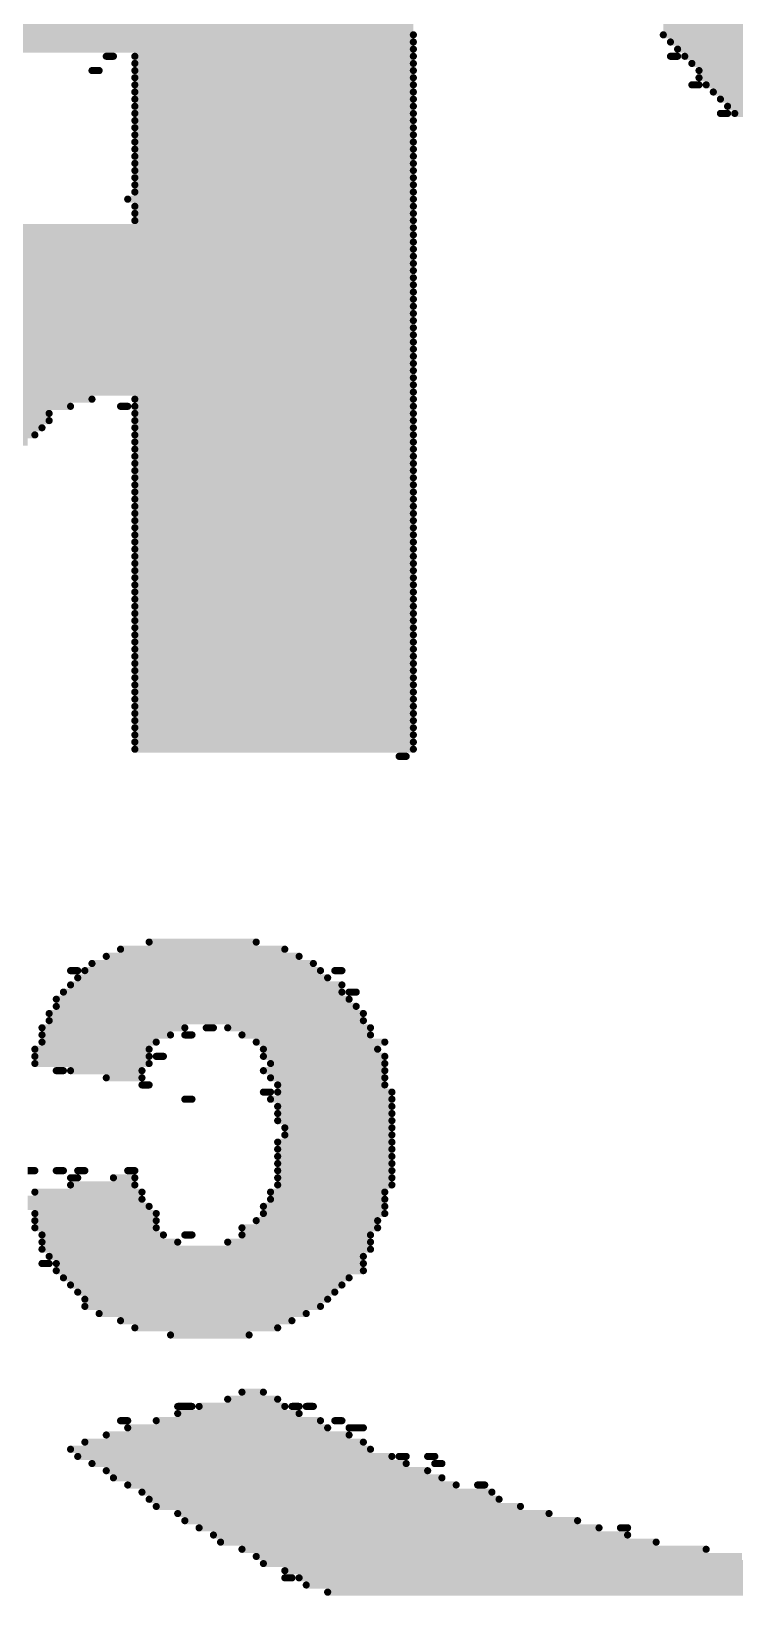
# Model space of a CAD drawing. Header units: inches. Extents: x 0 to 446, y -21 to 70.
# Drawn here: x 22.07 to 24.57, y 48.5 to 54.06 of the extents above; entities that cross this region are included whole.
import ezdxf

# ---------------------------------------------------------------- set-up
doc = ezdxf.new("R2010")
doc.units = ezdxf.units.IN
doc.layers.add('Bottom Overlay', color=54, linetype='Continuous')

msp = doc.modelspace()

# ---------------------------------------------------------------- linework, layer by layer
at = {"layer": 'Bottom Overlay', "const_width": 0.0254}
for points in [[(20.607, 54.0727), (23.4264, 54.0727)], [(24.3154, 54.0727), (29.4208, 54.0727)], [(20.5816, 54.0219), (23.4264, 54.0219)], [(20.607, 54.0473), (23.4264, 54.0473)], [(24.3154, 54.0473), (29.4208, 54.0473)], [(24.3408, 54.0219), (29.4208, 54.0219)], [(20.5816, 53.9965), (23.4264, 53.9965)], [(22.3342, 53.9711), (22.3596, 53.9711)], [(22.4358, 53.9711), (23.4264, 53.9711)], [(22.4358, 53.9457), (23.4264, 53.9457)], [(24.3408, 53.9711), (24.3662, 53.9711)], [(24.3662, 53.9965), (29.4208, 53.9965)], [(24.3916, 53.9711), (29.4208, 53.9711)], [(24.417, 53.9457), (29.4208, 53.9457)], [(22.2834, 53.9203), (22.3088, 53.9203)], [(22.4358, 53.9203), (23.4264, 53.9203)], [(22.4358, 53.8949), (23.4264, 53.8949)], [(24.4424, 53.9203), (29.4462, 53.9203)], [(24.4424, 53.8949), (29.4208, 53.8949)], [(22.4358, 53.8695), (23.4264, 53.8695)], [(22.4358, 53.8441), (23.4264, 53.8441)], [(24.417, 53.8695), (24.4424, 53.8695)], [(24.4678, 53.8695), (29.4208, 53.8695)], [(24.4932, 53.8441), (29.37, 53.8441)], [(22.4358, 53.8187), (23.4264, 53.8187)], [(22.4358, 53.7933), (23.4264, 53.7933)], [(24.5186, 53.8187), (29.37, 53.8187)], [(24.544, 53.7933), (29.3192, 53.7933)], [(22.4358, 53.7679), (23.4264, 53.7679)], [(22.4358, 53.7425), (23.4264, 53.7425)], [(24.5186, 53.7679), (24.544, 53.7679)], [(24.5694, 53.7679), (29.2938, 53.7679)], [(22.4358, 53.7171), (23.4264, 53.7171)], [(22.4358, 53.6917), (23.4264, 53.6917)], [(22.4358, 53.6663), (23.4264, 53.6663)], [(22.4358, 53.6409), (23.4264, 53.6409)], [(22.4358, 53.6155), (23.4264, 53.6155)], [(22.4358, 53.5901), (23.4264, 53.5901)], [(22.4358, 53.5647), (23.4264, 53.5647)], [(22.4358, 53.5393), (23.4264, 53.5393)], [(22.4358, 53.5139), (23.4264, 53.5139)], [(22.4104, 53.4631), (23.4264, 53.4631)], [(22.4358, 53.4885), (23.4264, 53.4885)], [(22.4358, 53.4377), (23.4264, 53.4377)], [(22.4358, 53.4123), (23.4264, 53.4123)], [(20.6324, 53.3615), (23.4264, 53.3615)], [(20.6324, 53.3361), (23.4264, 53.3361)], [(22.4358, 53.3869), (23.4264, 53.3869)], [(20.6832, 53.3107), (23.4264, 53.3107)], [(20.6832, 53.2853), (23.4264, 53.2853)], [(20.7086, 53.2599), (23.4264, 53.2599)], [(20.734, 53.2345), (23.4264, 53.2345)], [(20.734, 53.2091), (23.4264, 53.2091)], [(20.7594, 53.1837), (23.4264, 53.1837)], [(20.7848, 53.1583), (23.4264, 53.1583)], [(20.8102, 53.1329), (23.4264, 53.1329)], [(20.8356, 53.1075), (23.4264, 53.1075)], [(20.8356, 53.0567), (23.4264, 53.0567)], [(20.861, 53.0821), (23.4264, 53.0821)], [(20.9372, 53.0313), (23.4264, 53.0313)], [(20.9626, 53.0059), (23.4264, 53.0059)], [(21.0134, 52.9805), (23.4264, 52.9805)], [(21.0642, 52.9551), (23.4264, 52.9551)], [(21.115, 52.9297), (23.4264, 52.9297)], [(21.2166, 52.9043), (23.4264, 52.9043)], [(21.2166, 52.8535), (23.4264, 52.8535)], [(21.2674, 52.8789), (23.4264, 52.8789)], [(21.0642, 52.8027), (23.4264, 52.8027)], [(21.0642, 52.7773), (23.4264, 52.7773)], [(21.1404, 52.8281), (23.4264, 52.8281)], [(21.0134, 52.7265), (22.2072, 52.7265)], [(21.0388, 52.7519), (22.2834, 52.7519)], [(22.385, 52.7265), (22.4104, 52.7265)], [(22.4358, 52.7519), (23.4264, 52.7519)], [(22.4358, 52.7265), (23.4264, 52.7265)], [(20.9626, 52.6757), (22.131, 52.6757)], [(20.988, 52.7011), (22.131, 52.7011)], [(22.4358, 52.7011), (23.4264, 52.7011)], [(22.4358, 52.6757), (23.4264, 52.6757)], [(20.8864, 52.6249), (22.0802, 52.6249)], [(20.9372, 52.6503), (22.1056, 52.6503)], [(22.4358, 52.6503), (23.4264, 52.6503)], [(22.4358, 52.6249), (23.4264, 52.6249)], [(20.9118, 52.5995), (22.0548, 52.5995)], [(22.4358, 52.5995), (23.4264, 52.5995)], [(22.4358, 52.5741), (23.4264, 52.5741)], [(22.4358, 52.5487), (23.4264, 52.5487)], [(22.4358, 52.5233), (23.4264, 52.5233)], [(22.4358, 52.4979), (23.4264, 52.4979)], [(22.4358, 52.4725), (23.4264, 52.4725)], [(22.4358, 52.4471), (23.4264, 52.4471)], [(22.4358, 52.4217), (23.4264, 52.4217)], [(22.4358, 52.3963), (23.4264, 52.3963)], [(22.4358, 52.3709), (23.4264, 52.3709)], [(22.4358, 52.3455), (23.4264, 52.3455)], [(22.4358, 52.3201), (23.4264, 52.3201)], [(22.4358, 52.2947), (23.4264, 52.2947)], [(22.4358, 52.2693), (23.4264, 52.2693)], [(22.4358, 52.2439), (23.4264, 52.2439)], [(22.4358, 52.2185), (23.4264, 52.2185)], [(22.4358, 52.1931), (23.4264, 52.1931)], [(22.4358, 52.1677), (23.4264, 52.1677)], [(22.4358, 52.1423), (23.4264, 52.1423)], [(22.4358, 52.1169), (23.4264, 52.1169)], [(22.4358, 52.0915), (23.4264, 52.0915)], [(22.4358, 52.0661), (23.4264, 52.0661)], [(22.4358, 52.0407), (23.4264, 52.0407)], [(22.4358, 52.0153), (23.4264, 52.0153)], [(22.4358, 51.9899), (23.4264, 51.9899)], [(22.4358, 51.9645), (23.4264, 51.9645)], [(22.4358, 51.9391), (23.4264, 51.9391)], [(22.4358, 51.9137), (23.4264, 51.9137)], [(22.4358, 51.8883), (23.4264, 51.8883)], [(22.4358, 51.8629), (23.4264, 51.8629)], [(22.4358, 51.8375), (23.4264, 51.8375)], [(22.4358, 51.8121), (23.4264, 51.8121)], [(22.4358, 51.7867), (23.4264, 51.7867)], [(22.4358, 51.7613), (23.4264, 51.7613)], [(22.4358, 51.7359), (23.4264, 51.7359)], [(22.4358, 51.7105), (23.4264, 51.7105)], [(22.4358, 51.6851), (23.4264, 51.6851)], [(22.4358, 51.6597), (23.4264, 51.6597)], [(22.4358, 51.6343), (23.4264, 51.6343)], [(22.4358, 51.6089), (23.4264, 51.6089)], [(22.4358, 51.5835), (23.4264, 51.5835)], [(22.4358, 51.5581), (23.4264, 51.5581)], [(22.4358, 51.5327), (23.4264, 51.5327)], [(22.4358, 51.5073), (23.4264, 51.5073)], [(23.3756, 51.4819), (23.401, 51.4819)], [(22.385, 50.7961), (22.9692, 50.7961)], [(22.4866, 50.8215), (22.8676, 50.8215)], [(22.2072, 50.7199), (22.2326, 50.7199)], [(22.258, 50.7199), (23.0962, 50.7199)], [(22.2834, 50.7453), (23.0708, 50.7453)], [(22.3342, 50.7707), (23.02, 50.7707)], [(23.147, 50.7199), (23.1724, 50.7199)], [(22.2072, 50.6691), (23.1724, 50.6691)], [(22.2326, 50.6945), (23.1216, 50.6945)], [(22.1564, 50.6183), (23.1978, 50.6183)], [(22.1818, 50.6437), (23.1724, 50.6437)], [(23.1978, 50.6437), (23.2232, 50.6437)], [(22.131, 50.5675), (23.2486, 50.5675)], [(22.1564, 50.5929), (23.2232, 50.5929)], [(22.1056, 50.5167), (22.6136, 50.5167)], [(22.131, 50.5421), (23.2486, 50.5421)], [(22.6898, 50.5167), (22.7152, 50.5167)], [(22.766, 50.5167), (23.274, 50.5167)], [(22.0802, 50.4405), (22.4866, 50.4405)], [(22.1056, 50.4913), (22.5628, 50.4913)], [(22.1056, 50.4659), (22.512, 50.4659)], [(22.6136, 50.4913), (22.639, 50.4913)], [(22.8168, 50.4913), (23.274, 50.4913)], [(22.8676, 50.4659), (23.3248, 50.4659)], [(22.893, 50.4405), (23.2994, 50.4405)], [(22.0802, 50.4151), (22.4866, 50.4151)], [(22.0802, 50.3897), (22.4866, 50.3897)], [(22.512, 50.4151), (22.5374, 50.4151)], [(22.893, 50.4151), (23.3248, 50.4151)], [(22.9184, 50.3897), (23.3248, 50.3897)], [(22.1564, 50.3643), (22.1818, 50.3643)], [(22.2072, 50.3643), (22.4612, 50.3643)], [(22.3342, 50.3389), (22.4612, 50.3389)], [(22.893, 50.3643), (23.3248, 50.3643)], [(22.9184, 50.3389), (23.3248, 50.3389)], [(22.4612, 50.3135), (22.4866, 50.3135)], [(22.893, 50.2881), (22.9184, 50.2881)], [(22.9438, 50.3135), (23.3248, 50.3135)], [(22.9438, 50.2881), (23.3502, 50.2881)], [(22.6136, 50.2627), (22.639, 50.2627)], [(22.9184, 50.2627), (23.3502, 50.2627)], [(22.9438, 50.2373), (23.3502, 50.2373)], [(22.9438, 50.2119), (23.3502, 50.2119)], [(22.9438, 50.1865), (23.3502, 50.1865)], [(22.9438, 50.1103), (23.3502, 50.1103)], [(22.9692, 50.1611), (23.3502, 50.1611)], [(22.9692, 50.1357), (23.3502, 50.1357)], [(22.9438, 50.0849), (23.3502, 50.0849)], [(22.9438, 50.0595), (23.3502, 50.0595)], [(22.0548, 50.0087), (22.0802, 50.0087)], [(22.1564, 50.0087), (22.1818, 50.0087)], [(22.2326, 50.0087), (22.258, 50.0087)], [(22.4104, 50.0087), (22.4358, 50.0087)], [(22.9438, 50.0341), (23.3502, 50.0341)], [(22.9438, 50.0087), (23.3502, 50.0087)], [(22.2072, 49.9833), (22.2326, 49.9833)], [(22.2072, 49.9579), (22.4358, 49.9579)], [(22.3596, 49.9833), (22.4358, 49.9833)], [(22.9438, 49.9833), (23.3502, 49.9833)], [(22.9438, 49.9579), (23.3502, 49.9579)], [(22.0548, 49.9071), (22.4612, 49.9071)], [(22.0802, 49.9325), (22.4612, 49.9325)], [(22.9184, 49.9325), (23.3248, 49.9325)], [(22.9184, 49.9071), (23.3248, 49.9071)], [(22.0548, 49.8817), (22.4866, 49.8817)], [(22.0802, 49.8563), (22.512, 49.8563)], [(22.0802, 49.8309), (22.512, 49.8309)], [(22.8676, 49.8309), (23.2994, 49.8309)], [(22.893, 49.8817), (23.3248, 49.8817)], [(22.893, 49.8563), (23.3248, 49.8563)], [(22.0802, 49.8055), (22.512, 49.8055)], [(22.1056, 49.7801), (22.5374, 49.7801)], [(22.6136, 49.7801), (22.639, 49.7801)], [(22.8168, 49.8055), (23.2994, 49.8055)], [(22.8168, 49.7801), (23.274, 49.7801)], [(22.1056, 49.7547), (22.5882, 49.7547)], [(22.1056, 49.7293), (23.274, 49.7293)], [(22.766, 49.7547), (23.274, 49.7547)], [(22.1056, 49.6785), (22.131, 49.6785)], [(22.131, 49.7039), (23.2486, 49.7039)], [(22.1564, 49.6785), (23.2486, 49.6785)], [(22.1564, 49.6531), (23.2486, 49.6531)], [(22.1818, 49.6277), (23.1978, 49.6277)], [(22.2072, 49.6023), (23.1724, 49.6023)], [(22.2326, 49.5769), (23.147, 49.5769)], [(22.258, 49.5515), (23.1216, 49.5515)], [(22.258, 49.5261), (23.0962, 49.5261)], [(22.3088, 49.5007), (23.0454, 49.5007)], [(22.385, 49.4753), (22.9946, 49.4753)], [(22.4358, 49.4499), (22.9438, 49.4499)], [(22.5628, 49.4245), (22.8422, 49.4245)], [(22.8168, 49.2213), (22.893, 49.2213)], [(22.5882, 49.1705), (22.639, 49.1705)], [(22.6644, 49.1705), (22.9692, 49.1705)], [(22.766, 49.1959), (22.9438, 49.1959)], [(22.9946, 49.1705), (23.02, 49.1705)], [(23.0454, 49.1705), (23.0708, 49.1705)], [(22.385, 49.1197), (22.4104, 49.1197)], [(22.512, 49.1197), (23.0962, 49.1197)], [(22.5882, 49.1451), (23.02, 49.1451)], [(23.147, 49.1197), (23.1724, 49.1197)], [(22.3342, 49.0689), (23.1978, 49.0689)], [(22.4104, 49.0943), (23.1216, 49.0943)], [(23.1978, 49.0943), (23.2486, 49.0943)], [(22.2072, 49.0181), (23.274, 49.0181)], [(22.258, 49.0435), (23.2486, 49.0435)], [(22.2326, 48.9927), (23.3502, 48.9927)], [(22.2834, 48.9673), (23.401, 48.9673)], [(22.3342, 48.9419), (23.4772, 48.9419)], [(23.3756, 48.9927), (23.401, 48.9927)], [(23.4772, 48.9927), (23.5026, 48.9927)], [(23.5026, 48.9673), (23.528, 48.9673)], [(22.3596, 48.9165), (23.528, 48.9165)], [(22.4104, 48.8911), (23.5788, 48.8911)], [(23.655, 48.8911), (23.6804, 48.8911)], [(22.4612, 48.8657), (23.7058, 48.8657)], [(22.4866, 48.8403), (23.7312, 48.8403)], [(22.512, 48.8149), (23.8074, 48.8149)], [(22.5882, 48.7895), (23.909, 48.7895)], [(22.6136, 48.7641), (24.0106, 48.7641)], [(22.6644, 48.7387), (24.0868, 48.7387)], [(24.163, 48.7387), (24.1884, 48.7387)], [(22.7152, 48.7133), (24.1884, 48.7133)], [(22.7406, 48.6879), (24.29, 48.6879)], [(22.8168, 48.6625), (24.4678, 48.6625)], [(22.8676, 48.6371), (24.5948, 48.6371)], [(22.893, 48.6117), (24.7726, 48.6117)], [(22.9692, 48.5863), (25.0266, 48.5863)], [(22.9692, 48.5609), (22.9946, 48.5609)], [(23.02, 48.5609), (27.8206, 48.5609)], [(23.0454, 48.5355), (27.7698, 48.5355)], [(23.1216, 48.5101), (27.719, 48.5101)]]:
    msp.add_lwpolyline(points, dxfattribs=at)
at = {"layer": 'Bottom Overlay', "const_width": 0.0127}
for points in [[(23.4201, 54.0473, 1), (23.4328, 54.0473, 1)], [(23.4201, 54.0219, 1), (23.4328, 54.0219, 1)], [(24.3091, 54.0473, 1), (24.3218, 54.0473, 1)], [(24.3345, 54.0219, 1), (24.3472, 54.0219, 1)], [(22.3279, 53.9711, 1), (22.3406, 53.9711, 1)], [(22.3533, 53.9711, 1), (22.366, 53.9711, 1)], [(22.4295, 53.9711, 1), (22.4422, 53.9711, 1)], [(22.4295, 53.9457, 1), (22.4422, 53.9457, 1)], [(23.4201, 53.9965, 1), (23.4328, 53.9965, 1)], [(23.4201, 53.9711, 1), (23.4328, 53.9711, 1)], [(23.4201, 53.9457, 1), (23.4328, 53.9457, 1)], [(24.3345, 53.9711, 1), (24.3472, 53.9711, 1)], [(24.3599, 53.9965, 1), (24.3726, 53.9965, 1)], [(24.3599, 53.9711, 1), (24.3726, 53.9711, 1)], [(24.3853, 53.9711, 1), (24.398, 53.9711, 1)], [(24.4107, 53.9457, 1), (24.4234, 53.9457, 1)], [(22.2771, 53.9203, 1), (22.2898, 53.9203, 1)], [(22.3025, 53.9203, 1), (22.3152, 53.9203, 1)], [(22.4295, 53.9203, 1), (22.4422, 53.9203, 1)], [(22.4295, 53.8949, 1), (22.4422, 53.8949, 1)], [(23.4201, 53.9203, 1), (23.4328, 53.9203, 1)], [(23.4201, 53.8949, 1), (23.4328, 53.8949, 1)], [(24.4361, 53.9203, 1), (24.4488, 53.9203, 1)], [(24.4361, 53.8949, 1), (24.4488, 53.8949, 1)], [(22.4295, 53.8695, 1), (22.4422, 53.8695, 1)], [(22.4295, 53.8441, 1), (22.4422, 53.8441, 1)], [(23.4201, 53.8695, 1), (23.4328, 53.8695, 1)], [(23.4201, 53.8441, 1), (23.4328, 53.8441, 1)], [(24.4107, 53.8695, 1), (24.4234, 53.8695, 1)], [(24.4361, 53.8695, 1), (24.4488, 53.8695, 1)], [(24.4615, 53.8695, 1), (24.4742, 53.8695, 1)], [(24.4869, 53.8441, 1), (24.4996, 53.8441, 1)], [(22.4295, 53.8187, 1), (22.4422, 53.8187, 1)], [(22.4295, 53.7933, 1), (22.4422, 53.7933, 1)], [(23.4201, 53.8187, 1), (23.4328, 53.8187, 1)], [(23.4201, 53.7933, 1), (23.4328, 53.7933, 1)], [(24.5123, 53.8187, 1), (24.525, 53.8187, 1)], [(24.5377, 53.7933, 1), (24.5504, 53.7933, 1)], [(22.4295, 53.7679, 1), (22.4422, 53.7679, 1)], [(22.4295, 53.7425, 1), (22.4422, 53.7425, 1)], [(23.4201, 53.7679, 1), (23.4328, 53.7679, 1)], [(23.4201, 53.7425, 1), (23.4328, 53.7425, 1)], [(24.5123, 53.7679, 1), (24.525, 53.7679, 1)], [(24.5377, 53.7679, 1), (24.5504, 53.7679, 1)], [(24.5631, 53.7679, 1), (24.5758, 53.7679, 1)], [(22.4295, 53.7171, 1), (22.4422, 53.7171, 1)], [(22.4295, 53.6917, 1), (22.4422, 53.6917, 1)], [(23.4201, 53.7171, 1), (23.4328, 53.7171, 1)], [(23.4201, 53.6917, 1), (23.4328, 53.6917, 1)], [(22.4295, 53.6663, 1), (22.4422, 53.6663, 1)], [(22.4295, 53.6409, 1), (22.4422, 53.6409, 1)], [(22.4295, 53.6155, 1), (22.4422, 53.6155, 1)], [(23.4201, 53.6663, 1), (23.4328, 53.6663, 1)], [(23.4201, 53.6409, 1), (23.4328, 53.6409, 1)], [(23.4201, 53.6155, 1), (23.4328, 53.6155, 1)], [(22.4295, 53.5901, 1), (22.4422, 53.5901, 1)], [(22.4295, 53.5647, 1), (22.4422, 53.5647, 1)], [(23.4201, 53.5901, 1), (23.4328, 53.5901, 1)], [(23.4201, 53.5647, 1), (23.4328, 53.5647, 1)], [(22.4295, 53.5393, 1), (22.4422, 53.5393, 1)], [(22.4295, 53.5139, 1), (22.4422, 53.5139, 1)], [(23.4201, 53.5393, 1), (23.4328, 53.5393, 1)], [(23.4201, 53.5139, 1), (23.4328, 53.5139, 1)], [(22.4041, 53.4631, 1), (22.4168, 53.4631, 1)], [(22.4295, 53.4885, 1), (22.4422, 53.4885, 1)], [(23.4201, 53.4885, 1), (23.4328, 53.4885, 1)], [(23.4201, 53.4631, 1), (23.4328, 53.4631, 1)], [(22.4295, 53.4377, 1), (22.4422, 53.4377, 1)], [(22.4295, 53.4123, 1), (22.4422, 53.4123, 1)], [(23.4201, 53.4377, 1), (23.4328, 53.4377, 1)], [(23.4201, 53.4123, 1), (23.4328, 53.4123, 1)], [(22.4295, 53.3869, 1), (22.4422, 53.3869, 1)], [(23.4201, 53.3869, 1), (23.4328, 53.3869, 1)], [(23.4201, 53.3615, 1), (23.4328, 53.3615, 1)], [(23.4201, 53.3361, 1), (23.4328, 53.3361, 1)], [(23.4201, 53.3107, 1), (23.4328, 53.3107, 1)], [(23.4201, 53.2853, 1), (23.4328, 53.2853, 1)], [(23.4201, 53.2599, 1), (23.4328, 53.2599, 1)], [(23.4201, 53.2345, 1), (23.4328, 53.2345, 1)], [(23.4201, 53.2091, 1), (23.4328, 53.2091, 1)], [(23.4201, 53.1837, 1), (23.4328, 53.1837, 1)], [(23.4201, 53.1583, 1), (23.4328, 53.1583, 1)], [(23.4201, 53.1329, 1), (23.4328, 53.1329, 1)], [(23.4201, 53.1075, 1), (23.4328, 53.1075, 1)], [(23.4201, 53.0821, 1), (23.4328, 53.0821, 1)], [(23.4201, 53.0567, 1), (23.4328, 53.0567, 1)], [(23.4201, 53.0313, 1), (23.4328, 53.0313, 1)], [(23.4201, 53.0059, 1), (23.4328, 53.0059, 1)], [(23.4201, 52.9805, 1), (23.4328, 52.9805, 1)], [(23.4201, 52.9551, 1), (23.4328, 52.9551, 1)], [(23.4201, 52.9297, 1), (23.4328, 52.9297, 1)], [(23.4201, 52.9043, 1), (23.4328, 52.9043, 1)], [(23.4201, 52.8789, 1), (23.4328, 52.8789, 1)], [(23.4201, 52.8535, 1), (23.4328, 52.8535, 1)], [(23.4201, 52.8281, 1), (23.4328, 52.8281, 1)], [(23.4201, 52.8027, 1), (23.4328, 52.8027, 1)], [(23.4201, 52.7773, 1), (23.4328, 52.7773, 1)], [(22.2009, 52.7265, 1), (22.2136, 52.7265, 1)], [(22.2771, 52.7519, 1), (22.2898, 52.7519, 1)], [(22.3787, 52.7265, 1), (22.3914, 52.7265, 1)], [(22.4041, 52.7265, 1), (22.4168, 52.7265, 1)], [(22.4295, 52.7519, 1), (22.4422, 52.7519, 1)], [(22.4295, 52.7265, 1), (22.4422, 52.7265, 1)], [(23.4201, 52.7519, 1), (23.4328, 52.7519, 1)], [(23.4201, 52.7265, 1), (23.4328, 52.7265, 1)], [(22.1247, 52.7011, 1), (22.1374, 52.7011, 1)], [(22.1247, 52.6757, 1), (22.1374, 52.6757, 1)], [(22.4295, 52.7011, 1), (22.4422, 52.7011, 1)], [(22.4295, 52.6757, 1), (22.4422, 52.6757, 1)], [(23.4201, 52.7011, 1), (23.4328, 52.7011, 1)], [(23.4201, 52.6757, 1), (23.4328, 52.6757, 1)], [(22.0739, 52.6249, 1), (22.0866, 52.6249, 1)], [(22.0993, 52.6503, 1), (22.112, 52.6503, 1)], [(22.4295, 52.6503, 1), (22.4422, 52.6503, 1)], [(22.4295, 52.6249, 1), (22.4422, 52.6249, 1)], [(23.4201, 52.6503, 1), (23.4328, 52.6503, 1)], [(23.4201, 52.6249, 1), (23.4328, 52.6249, 1)], [(22.4295, 52.5995, 1), (22.4422, 52.5995, 1)], [(22.4295, 52.5741, 1), (22.4422, 52.5741, 1)], [(23.4201, 52.5995, 1), (23.4328, 52.5995, 1)], [(23.4201, 52.5741, 1), (23.4328, 52.5741, 1)], [(22.4295, 52.5487, 1), (22.4422, 52.5487, 1)], [(22.4295, 52.5233, 1), (22.4422, 52.5233, 1)], [(23.4201, 52.5487, 1), (23.4328, 52.5487, 1)], [(23.4201, 52.5233, 1), (23.4328, 52.5233, 1)], [(22.4295, 52.4979, 1), (22.4422, 52.4979, 1)], [(22.4295, 52.4725, 1), (22.4422, 52.4725, 1)], [(22.4295, 52.4471, 1), (22.4422, 52.4471, 1)], [(23.4201, 52.4979, 1), (23.4328, 52.4979, 1)], [(23.4201, 52.4725, 1), (23.4328, 52.4725, 1)], [(23.4201, 52.4471, 1), (23.4328, 52.4471, 1)], [(22.4295, 52.4217, 1), (22.4422, 52.4217, 1)], [(22.4295, 52.3963, 1), (22.4422, 52.3963, 1)], [(23.4201, 52.4217, 1), (23.4328, 52.4217, 1)], [(23.4201, 52.3963, 1), (23.4328, 52.3963, 1)], [(22.4295, 52.3709, 1), (22.4422, 52.3709, 1)], [(22.4295, 52.3455, 1), (22.4422, 52.3455, 1)], [(23.4201, 52.3709, 1), (23.4328, 52.3709, 1)], [(23.4201, 52.3455, 1), (23.4328, 52.3455, 1)], [(22.4295, 52.3201, 1), (22.4422, 52.3201, 1)], [(22.4295, 52.2947, 1), (22.4422, 52.2947, 1)], [(23.4201, 52.3201, 1), (23.4328, 52.3201, 1)], [(23.4201, 52.2947, 1), (23.4328, 52.2947, 1)], [(22.4295, 52.2693, 1), (22.4422, 52.2693, 1)], [(22.4295, 52.2439, 1), (22.4422, 52.2439, 1)], [(23.4201, 52.2693, 1), (23.4328, 52.2693, 1)], [(23.4201, 52.2439, 1), (23.4328, 52.2439, 1)], [(22.4295, 52.2185, 1), (22.4422, 52.2185, 1)], [(22.4295, 52.1931, 1), (22.4422, 52.1931, 1)], [(22.4295, 52.1677, 1), (22.4422, 52.1677, 1)], [(23.4201, 52.2185, 1), (23.4328, 52.2185, 1)], [(23.4201, 52.1931, 1), (23.4328, 52.1931, 1)], [(23.4201, 52.1677, 1), (23.4328, 52.1677, 1)], [(22.4295, 52.1423, 1), (22.4422, 52.1423, 1)], [(22.4295, 52.1169, 1), (22.4422, 52.1169, 1)], [(23.4201, 52.1423, 1), (23.4328, 52.1423, 1)], [(23.4201, 52.1169, 1), (23.4328, 52.1169, 1)], [(22.4295, 52.0915, 1), (22.4422, 52.0915, 1)], [(22.4295, 52.0661, 1), (22.4422, 52.0661, 1)], [(23.4201, 52.0915, 1), (23.4328, 52.0915, 1)], [(23.4201, 52.0661, 1), (23.4328, 52.0661, 1)], [(22.4295, 52.0407, 1), (22.4422, 52.0407, 1)], [(22.4295, 52.0153, 1), (22.4422, 52.0153, 1)], [(23.4201, 52.0407, 1), (23.4328, 52.0407, 1)], [(23.4201, 52.0153, 1), (23.4328, 52.0153, 1)], [(22.4295, 51.9899, 1), (22.4422, 51.9899, 1)], [(22.4295, 51.9645, 1), (22.4422, 51.9645, 1)], [(23.4201, 51.9899, 1), (23.4328, 51.9899, 1)], [(23.4201, 51.9645, 1), (23.4328, 51.9645, 1)], [(22.4295, 51.9391, 1), (22.4422, 51.9391, 1)], [(22.4295, 51.9137, 1), (22.4422, 51.9137, 1)], [(22.4295, 51.8883, 1), (22.4422, 51.8883, 1)], [(23.4201, 51.9391, 1), (23.4328, 51.9391, 1)], [(23.4201, 51.9137, 1), (23.4328, 51.9137, 1)], [(23.4201, 51.8883, 1), (23.4328, 51.8883, 1)], [(22.4295, 51.8629, 1), (22.4422, 51.8629, 1)], [(22.4295, 51.8375, 1), (22.4422, 51.8375, 1)], [(23.4201, 51.8629, 1), (23.4328, 51.8629, 1)], [(23.4201, 51.8375, 1), (23.4328, 51.8375, 1)], [(22.4295, 51.8121, 1), (22.4422, 51.8121, 1)], [(22.4295, 51.7867, 1), (22.4422, 51.7867, 1)], [(23.4201, 51.8121, 1), (23.4328, 51.8121, 1)], [(23.4201, 51.7867, 1), (23.4328, 51.7867, 1)], [(22.4295, 51.7613, 1), (22.4422, 51.7613, 1)], [(22.4295, 51.7359, 1), (22.4422, 51.7359, 1)], [(23.4201, 51.7613, 1), (23.4328, 51.7613, 1)], [(23.4201, 51.7359, 1), (23.4328, 51.7359, 1)], [(22.4295, 51.7105, 1), (22.4422, 51.7105, 1)], [(22.4295, 51.6851, 1), (22.4422, 51.6851, 1)], [(23.4201, 51.7105, 1), (23.4328, 51.7105, 1)], [(23.4201, 51.6851, 1), (23.4328, 51.6851, 1)], [(22.4295, 51.6597, 1), (22.4422, 51.6597, 1)], [(22.4295, 51.6343, 1), (22.4422, 51.6343, 1)], [(22.4295, 51.6089, 1), (22.4422, 51.6089, 1)], [(23.4201, 51.6597, 1), (23.4328, 51.6597, 1)], [(23.4201, 51.6343, 1), (23.4328, 51.6343, 1)], [(23.4201, 51.6089, 1), (23.4328, 51.6089, 1)], [(22.4295, 51.5835, 1), (22.4422, 51.5835, 1)], [(22.4295, 51.5581, 1), (22.4422, 51.5581, 1)], [(23.4201, 51.5835, 1), (23.4328, 51.5835, 1)], [(23.4201, 51.5581, 1), (23.4328, 51.5581, 1)], [(22.4295, 51.5327, 1), (22.4422, 51.5327, 1)], [(22.4295, 51.5073, 1), (22.4422, 51.5073, 1)], [(23.4201, 51.5327, 1), (23.4328, 51.5327, 1)], [(23.4201, 51.5073, 1), (23.4328, 51.5073, 1)], [(23.3693, 51.4819, 1), (23.382, 51.4819, 1)], [(23.3947, 51.4819, 1), (23.4074, 51.4819, 1)], [(22.3787, 50.7961, 1), (22.3914, 50.7961, 1)], [(22.4803, 50.8215, 1), (22.493, 50.8215, 1)], [(22.8613, 50.8215, 1), (22.874, 50.8215, 1)], [(22.9629, 50.7961, 1), (22.9756, 50.7961, 1)], [(22.2009, 50.7199, 1), (22.2136, 50.7199, 1)], [(22.2263, 50.7199, 1), (22.239, 50.7199, 1)], [(22.2517, 50.7199, 1), (22.2644, 50.7199, 1)], [(22.2771, 50.7453, 1), (22.2898, 50.7453, 1)], [(22.3279, 50.7707, 1), (22.3406, 50.7707, 1)], [(23.0137, 50.7707, 1), (23.0264, 50.7707, 1)], [(23.0645, 50.7453, 1), (23.0772, 50.7453, 1)], [(23.0899, 50.7199, 1), (23.1026, 50.7199, 1)], [(23.1407, 50.7199, 1), (23.1534, 50.7199, 1)], [(23.1661, 50.7199, 1), (23.1788, 50.7199, 1)], [(22.2009, 50.6691, 1), (22.2136, 50.6691, 1)], [(22.2263, 50.6945, 1), (22.239, 50.6945, 1)], [(23.1153, 50.6945, 1), (23.128, 50.6945, 1)], [(23.1661, 50.6691, 1), (23.1788, 50.6691, 1)], [(22.1501, 50.6183, 1), (22.1628, 50.6183, 1)], [(22.1755, 50.6437, 1), (22.1882, 50.6437, 1)], [(23.1661, 50.6437, 1), (23.1788, 50.6437, 1)], [(23.1915, 50.6437, 1), (23.2042, 50.6437, 1)], [(23.1915, 50.6183, 1), (23.2042, 50.6183, 1)], [(23.2169, 50.6437, 1), (23.2296, 50.6437, 1)], [(22.1247, 50.5675, 1), (22.1374, 50.5675, 1)], [(22.1501, 50.5929, 1), (22.1628, 50.5929, 1)], [(23.2169, 50.5929, 1), (23.2296, 50.5929, 1)], [(23.2423, 50.5675, 1), (23.255, 50.5675, 1)], [(22.0993, 50.5167, 1), (22.112, 50.5167, 1)], [(22.1247, 50.5421, 1), (22.1374, 50.5421, 1)], [(22.6073, 50.5167, 1), (22.62, 50.5167, 1)], [(22.6835, 50.5167, 1), (22.6962, 50.5167, 1)], [(22.7089, 50.5167, 1), (22.7216, 50.5167, 1)], [(22.7597, 50.5167, 1), (22.7724, 50.5167, 1)], [(23.2423, 50.5421, 1), (23.255, 50.5421, 1)], [(23.2677, 50.5167, 1), (23.2804, 50.5167, 1)], [(22.0739, 50.4405, 1), (22.0866, 50.4405, 1)], [(22.0993, 50.4913, 1), (22.112, 50.4913, 1)], [(22.0993, 50.4659, 1), (22.112, 50.4659, 1)], [(22.4803, 50.4405, 1), (22.493, 50.4405, 1)], [(22.5057, 50.4659, 1), (22.5184, 50.4659, 1)], [(22.5565, 50.4913, 1), (22.5692, 50.4913, 1)], [(22.6073, 50.4913, 1), (22.62, 50.4913, 1)], [(22.6327, 50.4913, 1), (22.6454, 50.4913, 1)], [(22.8105, 50.4913, 1), (22.8232, 50.4913, 1)], [(22.8613, 50.4659, 1), (22.874, 50.4659, 1)], [(22.8867, 50.4405, 1), (22.8994, 50.4405, 1)], [(23.2677, 50.4913, 1), (23.2804, 50.4913, 1)], [(23.2931, 50.4405, 1), (23.3058, 50.4405, 1)], [(23.3185, 50.4659, 1), (23.3312, 50.4659, 1)], [(22.0739, 50.4151, 1), (22.0866, 50.4151, 1)], [(22.0739, 50.3897, 1), (22.0866, 50.3897, 1)], [(22.4803, 50.4151, 1), (22.493, 50.4151, 1)], [(22.4803, 50.3897, 1), (22.493, 50.3897, 1)], [(22.5057, 50.4151, 1), (22.5184, 50.4151, 1)], [(22.5311, 50.4151, 1), (22.5438, 50.4151, 1)], [(22.8867, 50.4151, 1), (22.8994, 50.4151, 1)], [(22.9121, 50.3897, 1), (22.9248, 50.3897, 1)], [(23.3185, 50.4151, 1), (23.3312, 50.4151, 1)], [(23.3185, 50.3897, 1), (23.3312, 50.3897, 1)], [(22.1501, 50.3643, 1), (22.1628, 50.3643, 1)], [(22.1755, 50.3643, 1), (22.1882, 50.3643, 1)], [(22.2009, 50.3643, 1), (22.2136, 50.3643, 1)], [(22.3279, 50.3389, 1), (22.3406, 50.3389, 1)], [(22.4549, 50.3643, 1), (22.4676, 50.3643, 1)], [(22.4549, 50.3389, 1), (22.4676, 50.3389, 1)], [(22.8867, 50.3643, 1), (22.8994, 50.3643, 1)], [(22.9121, 50.3389, 1), (22.9248, 50.3389, 1)], [(23.3185, 50.3643, 1), (23.3312, 50.3643, 1)], [(23.3185, 50.3389, 1), (23.3312, 50.3389, 1)], [(22.4549, 50.3135, 1), (22.4676, 50.3135, 1)], [(22.4803, 50.3135, 1), (22.493, 50.3135, 1)], [(22.8867, 50.2881, 1), (22.8994, 50.2881, 1)], [(22.9121, 50.2881, 1), (22.9248, 50.2881, 1)], [(22.9375, 50.3135, 1), (22.9502, 50.3135, 1)], [(22.9375, 50.2881, 1), (22.9502, 50.2881, 1)], [(23.3185, 50.3135, 1), (23.3312, 50.3135, 1)], [(23.3439, 50.2881, 1), (23.3566, 50.2881, 1)], [(22.6073, 50.2627, 1), (22.62, 50.2627, 1)], [(22.6327, 50.2627, 1), (22.6454, 50.2627, 1)], [(22.9121, 50.2627, 1), (22.9248, 50.2627, 1)], [(22.9375, 50.2373, 1), (22.9502, 50.2373, 1)], [(23.3439, 50.2627, 1), (23.3566, 50.2627, 1)], [(23.3439, 50.2373, 1), (23.3566, 50.2373, 1)], [(22.9375, 50.2119, 1), (22.9502, 50.2119, 1)], [(22.9375, 50.1865, 1), (22.9502, 50.1865, 1)], [(23.3439, 50.2119, 1), (23.3566, 50.2119, 1)], [(23.3439, 50.1865, 1), (23.3566, 50.1865, 1)], [(22.9375, 50.1103, 1), (22.9502, 50.1103, 1)], [(22.9629, 50.1611, 1), (22.9756, 50.1611, 1)], [(22.9629, 50.1357, 1), (22.9756, 50.1357, 1)], [(23.3439, 50.1611, 1), (23.3566, 50.1611, 1)], [(23.3439, 50.1357, 1), (23.3566, 50.1357, 1)], [(23.3439, 50.1103, 1), (23.3566, 50.1103, 1)], [(22.9375, 50.0849, 1), (22.9502, 50.0849, 1)], [(22.9375, 50.0595, 1), (22.9502, 50.0595, 1)], [(23.3439, 50.0849, 1), (23.3566, 50.0849, 1)], [(23.3439, 50.0595, 1), (23.3566, 50.0595, 1)], [(22.0739, 50.0087, 1), (22.0866, 50.0087, 1)], [(22.1501, 50.0087, 1), (22.1628, 50.0087, 1)], [(22.1755, 50.0087, 1), (22.1882, 50.0087, 1)], [(22.2263, 50.0087, 1), (22.239, 50.0087, 1)], [(22.2517, 50.0087, 1), (22.2644, 50.0087, 1)], [(22.4041, 50.0087, 1), (22.4168, 50.0087, 1)], [(22.4295, 50.0087, 1), (22.4422, 50.0087, 1)], [(22.9375, 50.0341, 1), (22.9502, 50.0341, 1)], [(22.9375, 50.0087, 1), (22.9502, 50.0087, 1)], [(23.3439, 50.0341, 1), (23.3566, 50.0341, 1)], [(23.3439, 50.0087, 1), (23.3566, 50.0087, 1)], [(22.2009, 49.9833, 1), (22.2136, 49.9833, 1)], [(22.2009, 49.9579, 1), (22.2136, 49.9579, 1)], [(22.2263, 49.9833, 1), (22.239, 49.9833, 1)], [(22.3533, 49.9833, 1), (22.366, 49.9833, 1)], [(22.4295, 49.9833, 1), (22.4422, 49.9833, 1)], [(22.4295, 49.9579, 1), (22.4422, 49.9579, 1)], [(22.9375, 49.9833, 1), (22.9502, 49.9833, 1)], [(22.9375, 49.9579, 1), (22.9502, 49.9579, 1)], [(23.3439, 49.9833, 1), (23.3566, 49.9833, 1)], [(23.3439, 49.9579, 1), (23.3566, 49.9579, 1)], [(22.0739, 49.9325, 1), (22.0866, 49.9325, 1)], [(22.4549, 49.9325, 1), (22.4676, 49.9325, 1)], [(22.4549, 49.9071, 1), (22.4676, 49.9071, 1)], [(22.9121, 49.9325, 1), (22.9248, 49.9325, 1)], [(22.9121, 49.9071, 1), (22.9248, 49.9071, 1)], [(23.3185, 49.9325, 1), (23.3312, 49.9325, 1)], [(23.3185, 49.9071, 1), (23.3312, 49.9071, 1)], [(22.0739, 49.8563, 1), (22.0866, 49.8563, 1)], [(22.0739, 49.8309, 1), (22.0866, 49.8309, 1)], [(22.4803, 49.8817, 1), (22.493, 49.8817, 1)], [(22.5057, 49.8563, 1), (22.5184, 49.8563, 1)], [(22.5057, 49.8309, 1), (22.5184, 49.8309, 1)], [(22.8613, 49.8309, 1), (22.874, 49.8309, 1)], [(22.8867, 49.8817, 1), (22.8994, 49.8817, 1)], [(22.8867, 49.8563, 1), (22.8994, 49.8563, 1)], [(23.2931, 49.8309, 1), (23.3058, 49.8309, 1)], [(23.3185, 49.8817, 1), (23.3312, 49.8817, 1)], [(23.3185, 49.8563, 1), (23.3312, 49.8563, 1)], [(22.0739, 49.8055, 1), (22.0866, 49.8055, 1)], [(22.0993, 49.7801, 1), (22.112, 49.7801, 1)], [(22.5057, 49.8055, 1), (22.5184, 49.8055, 1)], [(22.5311, 49.7801, 1), (22.5438, 49.7801, 1)], [(22.6073, 49.7801, 1), (22.62, 49.7801, 1)], [(22.6327, 49.7801, 1), (22.6454, 49.7801, 1)], [(22.8105, 49.8055, 1), (22.8232, 49.8055, 1)], [(22.8105, 49.7801, 1), (22.8232, 49.7801, 1)], [(23.2677, 49.7801, 1), (23.2804, 49.7801, 1)], [(23.2931, 49.8055, 1), (23.3058, 49.8055, 1)], [(22.0993, 49.7547, 1), (22.112, 49.7547, 1)], [(22.0993, 49.7293, 1), (22.112, 49.7293, 1)], [(22.5819, 49.7547, 1), (22.5946, 49.7547, 1)], [(22.7597, 49.7547, 1), (22.7724, 49.7547, 1)], [(23.2677, 49.7547, 1), (23.2804, 49.7547, 1)], [(23.2677, 49.7293, 1), (23.2804, 49.7293, 1)], [(22.0993, 49.6785, 1), (22.112, 49.6785, 1)], [(22.1247, 49.7039, 1), (22.1374, 49.7039, 1)], [(22.1247, 49.6785, 1), (22.1374, 49.6785, 1)], [(22.1501, 49.6785, 1), (22.1628, 49.6785, 1)], [(23.2423, 49.7039, 1), (23.255, 49.7039, 1)], [(23.2423, 49.6785, 1), (23.255, 49.6785, 1)], [(22.1501, 49.6531, 1), (22.1628, 49.6531, 1)], [(22.1755, 49.6277, 1), (22.1882, 49.6277, 1)], [(23.1915, 49.6277, 1), (23.2042, 49.6277, 1)], [(23.2423, 49.6531, 1), (23.255, 49.6531, 1)], [(22.2009, 49.6023, 1), (22.2136, 49.6023, 1)], [(22.2263, 49.5769, 1), (22.239, 49.5769, 1)], [(22.2517, 49.5515, 1), (22.2644, 49.5515, 1)], [(23.1153, 49.5515, 1), (23.128, 49.5515, 1)], [(23.1407, 49.5769, 1), (23.1534, 49.5769, 1)], [(23.1661, 49.6023, 1), (23.1788, 49.6023, 1)], [(22.2517, 49.5261, 1), (22.2644, 49.5261, 1)], [(22.3025, 49.5007, 1), (22.3152, 49.5007, 1)], [(23.0391, 49.5007, 1), (23.0518, 49.5007, 1)], [(23.0899, 49.5261, 1), (23.1026, 49.5261, 1)], [(22.3787, 49.4753, 1), (22.3914, 49.4753, 1)], [(22.4295, 49.4499, 1), (22.4422, 49.4499, 1)], [(22.9375, 49.4499, 1), (22.9502, 49.4499, 1)], [(22.9883, 49.4753, 1), (23.001, 49.4753, 1)], [(22.5565, 49.4245, 1), (22.5692, 49.4245, 1)], [(22.8359, 49.4245, 1), (22.8486, 49.4245, 1)], [(22.8105, 49.2213, 1), (22.8232, 49.2213, 1)], [(22.8867, 49.2213, 1), (22.8994, 49.2213, 1)], [(22.5819, 49.1705, 1), (22.5946, 49.1705, 1)], [(22.6327, 49.1705, 1), (22.6454, 49.1705, 1)], [(22.6581, 49.1705, 1), (22.6708, 49.1705, 1)], [(22.7597, 49.1959, 1), (22.7724, 49.1959, 1)], [(22.9375, 49.1959, 1), (22.9502, 49.1959, 1)], [(22.9629, 49.1705, 1), (22.9756, 49.1705, 1)], [(22.9883, 49.1705, 1), (23.001, 49.1705, 1)], [(23.0137, 49.1705, 1), (23.0264, 49.1705, 1)], [(23.0391, 49.1705, 1), (23.0518, 49.1705, 1)], [(23.0645, 49.1705, 1), (23.0772, 49.1705, 1)], [(22.3787, 49.1197, 1), (22.3914, 49.1197, 1)], [(22.4041, 49.1197, 1), (22.4168, 49.1197, 1)], [(22.5057, 49.1197, 1), (22.5184, 49.1197, 1)], [(22.5819, 49.1451, 1), (22.5946, 49.1451, 1)], [(23.0137, 49.1451, 1), (23.0264, 49.1451, 1)], [(23.0899, 49.1197, 1), (23.1026, 49.1197, 1)], [(23.1407, 49.1197, 1), (23.1534, 49.1197, 1)], [(23.1661, 49.1197, 1), (23.1788, 49.1197, 1)], [(22.3279, 49.0689, 1), (22.3406, 49.0689, 1)], [(22.4041, 49.0943, 1), (22.4168, 49.0943, 1)], [(23.1153, 49.0943, 1), (23.128, 49.0943, 1)], [(23.1915, 49.0943, 1), (23.2042, 49.0943, 1)], [(23.1915, 49.0689, 1), (23.2042, 49.0689, 1)], [(23.2423, 49.0943, 1), (23.255, 49.0943, 1)], [(22.2009, 49.0181, 1), (22.2136, 49.0181, 1)], [(22.2517, 49.0435, 1), (22.2644, 49.0435, 1)], [(23.2423, 49.0435, 1), (23.255, 49.0435, 1)], [(23.2677, 49.0181, 1), (23.2804, 49.0181, 1)], [(22.2263, 48.9927, 1), (22.239, 48.9927, 1)], [(22.2771, 48.9673, 1), (22.2898, 48.9673, 1)], [(22.3279, 48.9419, 1), (22.3406, 48.9419, 1)], [(23.3439, 48.9927, 1), (23.3566, 48.9927, 1)], [(23.3693, 48.9927, 1), (23.382, 48.9927, 1)], [(23.3947, 48.9927, 1), (23.4074, 48.9927, 1)], [(23.3947, 48.9673, 1), (23.4074, 48.9673, 1)], [(23.4709, 48.9927, 1), (23.4836, 48.9927, 1)], [(23.4709, 48.9419, 1), (23.4836, 48.9419, 1)], [(23.4963, 48.9927, 1), (23.509, 48.9927, 1)], [(23.4963, 48.9673, 1), (23.509, 48.9673, 1)], [(23.5217, 48.9673, 1), (23.5344, 48.9673, 1)], [(22.3533, 48.9165, 1), (22.366, 48.9165, 1)], [(22.4041, 48.8911, 1), (22.4168, 48.8911, 1)], [(23.5217, 48.9165, 1), (23.5344, 48.9165, 1)], [(23.5725, 48.8911, 1), (23.5852, 48.8911, 1)], [(23.6487, 48.8911, 1), (23.6614, 48.8911, 1)], [(23.6741, 48.8911, 1), (23.6868, 48.8911, 1)], [(22.4549, 48.8657, 1), (22.4676, 48.8657, 1)], [(22.4803, 48.8403, 1), (22.493, 48.8403, 1)], [(23.6995, 48.8657, 1), (23.7122, 48.8657, 1)], [(23.7249, 48.8403, 1), (23.7376, 48.8403, 1)], [(22.5057, 48.8149, 1), (22.5184, 48.8149, 1)], [(22.5819, 48.7895, 1), (22.5946, 48.7895, 1)], [(23.8011, 48.8149, 1), (23.8138, 48.8149, 1)], [(23.9027, 48.7895, 1), (23.9154, 48.7895, 1)], [(22.6073, 48.7641, 1), (22.62, 48.7641, 1)], [(22.6581, 48.7387, 1), (22.6708, 48.7387, 1)], [(24.0043, 48.7641, 1), (24.017, 48.7641, 1)], [(24.0805, 48.7387, 1), (24.0932, 48.7387, 1)], [(24.1567, 48.7387, 1), (24.1694, 48.7387, 1)], [(24.1821, 48.7387, 1), (24.1948, 48.7387, 1)], [(22.7089, 48.7133, 1), (22.7216, 48.7133, 1)], [(22.7343, 48.6879, 1), (22.747, 48.6879, 1)], [(22.8105, 48.6625, 1), (22.8232, 48.6625, 1)], [(24.1821, 48.7133, 1), (24.1948, 48.7133, 1)], [(24.2837, 48.6879, 1), (24.2964, 48.6879, 1)], [(24.4615, 48.6625, 1), (24.4742, 48.6625, 1)], [(22.8613, 48.6371, 1), (22.874, 48.6371, 1)], [(22.8867, 48.6117, 1), (22.8994, 48.6117, 1)], [(22.9629, 48.5863, 1), (22.9756, 48.5863, 1)], [(22.9629, 48.5609, 1), (22.9756, 48.5609, 1)], [(22.9883, 48.5609, 1), (23.001, 48.5609, 1)], [(23.0137, 48.5609, 1), (23.0264, 48.5609, 1)], [(23.0391, 48.5355, 1), (23.0518, 48.5355, 1)], [(23.1153, 48.5101, 1), (23.128, 48.5101, 1)]]:
    msp.add_lwpolyline(points, format="xyb", close=True, dxfattribs=at)

doc.saveas('drawing.dxf')
